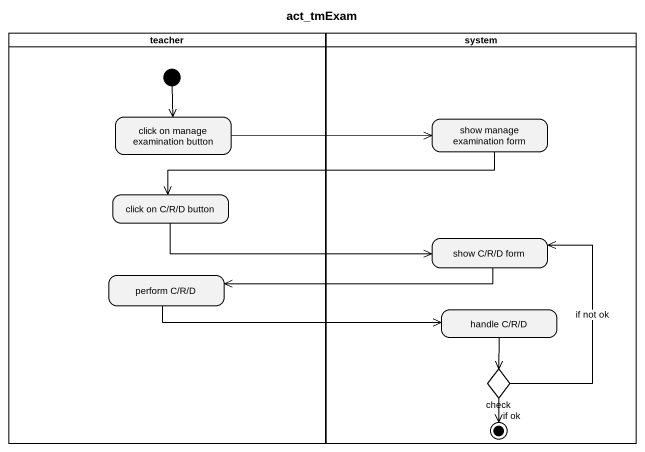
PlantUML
@startuml
title act_tmExam
hide empty description
state teacher <<partition>> {
  state "click on manage examination button" as click_on_manage_examination
  state "click on C/R/D button" as click_on_C_R_D_button
  state "perform C/R/D" as perform_C_R_D
  [*] --> click_on_manage_examination
}
state system <<partition>> {
  state "show manage examination form" as show_manage_examination_form
  state "show C/R/D form" as show_C_R_D_form
  state "handle C/R/D" as handle_C_R_D
  state check <<choice>>
  check --> [*] : if ok
}
click_on_manage_examination -right-> show_manage_examination_form
show_manage_examination_form -left-> click_on_C_R_D_button
click_on_C_R_D_button -right-> show_C_R_D_form
show_C_R_D_form -left-> perform_C_R_D
perform_C_R_D -right-> handle_C_R_D
handle_C_R_D --> check
check -up-> show_C_R_D_form : if not ok
@enduml
